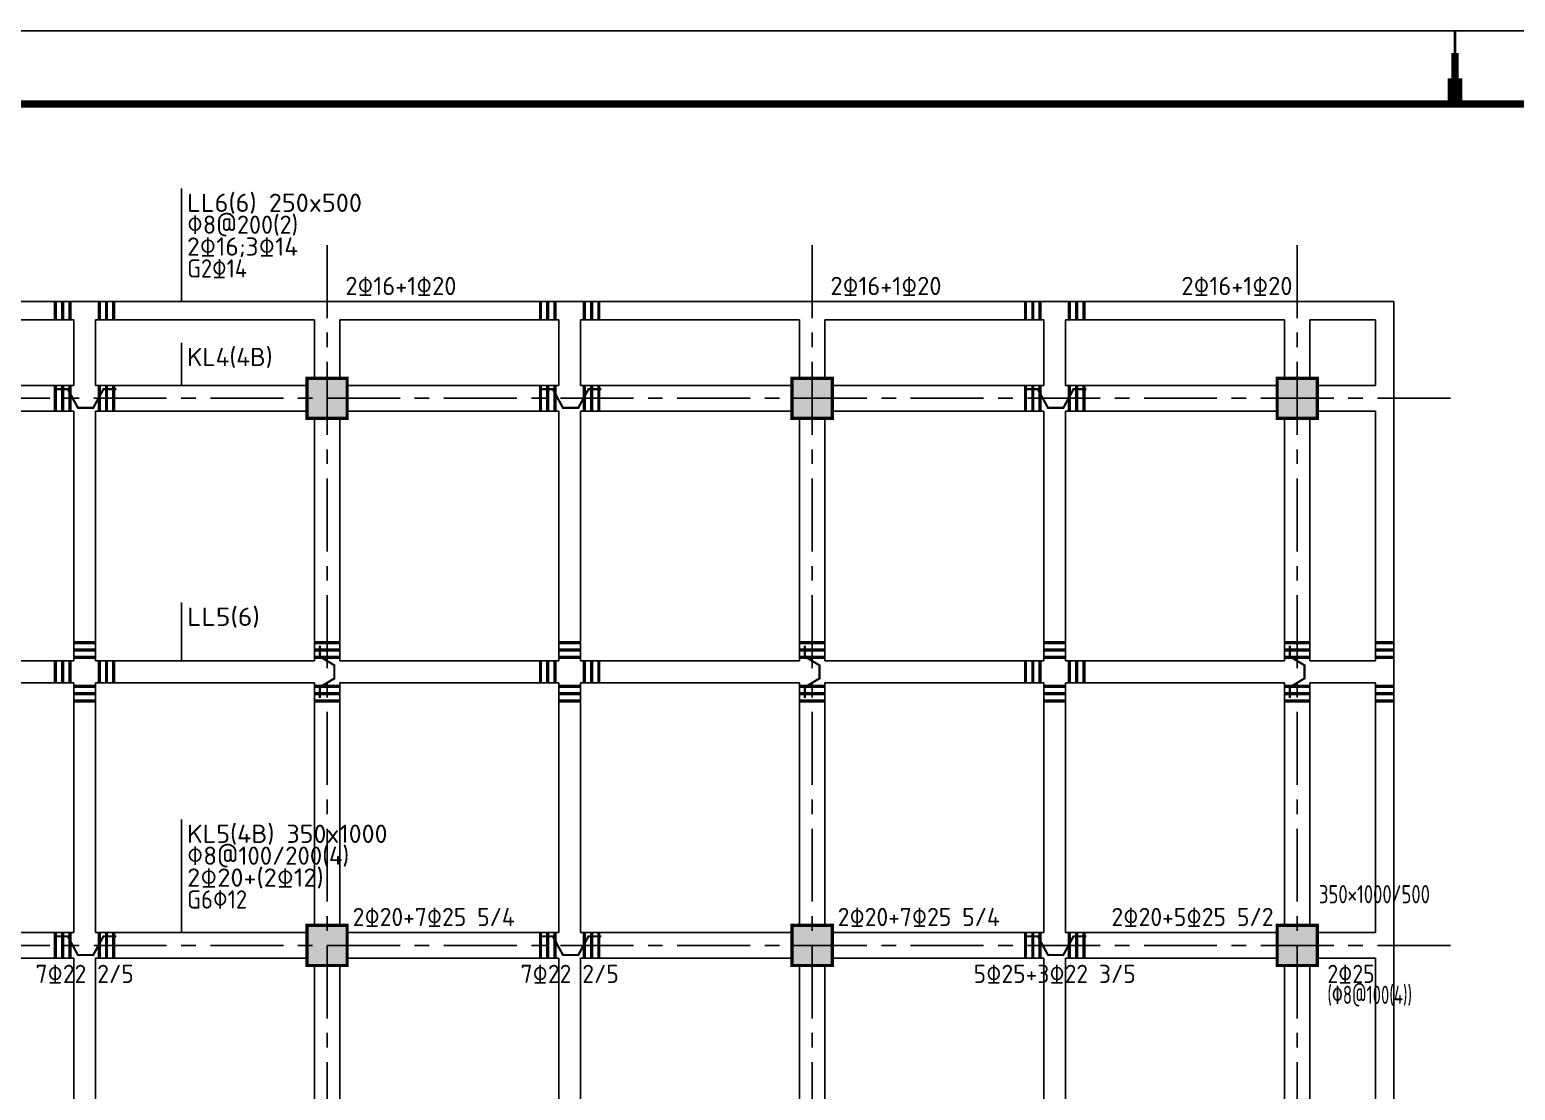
# Model space of a CAD drawing. Extents: x 665703 to 1047784, y -160603 to 92239.
# Drawn here: x 688232 to 708599, y -47081 to -32543 of the extents above; entities that cross this region are included whole.
import ezdxf
from ezdxf.enums import TextEntityAlignment as Align

# ---------------------------------------------------------------- set-up
doc = ezdxf.new("R2010")
doc.units = 0
doc.header["$LTSCALE"] = 800
doc.linetypes.add('CENTER', pattern=[2, 1.25, -0.25, 0.25, -0.25])
for name, color, linetype in [('AXIS', 4, 'CENTER'), ('REIN', 1, 'CONTINUOUS'), ('TK', 7, 'CONTINUOUS'), ('柱', 2, 'CONTINUOUS'), ('梁__实线', 4, 'CONTINUOUS'), ('水平标注', 2, 'CONTINUOUS'), ('水平钢筋', 7, 'CONTINUOUS'), ('附加箍筋', 1, 'CONTINUOUS')]:
    doc.layers.add(name, color=color, linetype=linetype)
doc.styles.get("Standard").update_dxf_attribs({"font": 'tssdeng.shx', "width": 0.7, "bigfont": 'tssdchn.shx'})

# ---------------------------------------------------------------- blocks, each defined once
blk = doc.blocks.new('MI')
at = {"layer": 'TK'}
for points, const_width in [([(42050, 59400), (42050, 58400)], 35), ([(42050, 58400), (42050, 59100)], 100), ([(42050, 58400), (42050, 58750)], 200)]:
    blk.add_lwpolyline(points, dxfattribs=dict(at, const_width=const_width))

msp = doc.modelspace()

# ---------------------------------------------------------------- linework, layer by layer
at = {"layer": 'AXIS'}
for p, q in [((692309.6, -35494.9), (692309.6, -59785)), ((698959.6, -35494.9), (698959.6, -59785)), ((705609.6, -35494.9), (705609.6, -59785)), ((707709.6, -37594.9), (673309.6, -37594.9)), ((707709.6, -45094.9), (673309.6, -45094.9))]:
    msp.add_line(p, q, dxfattribs=at)
at = {"layer": 'REIN', "const_width": 30}
for points in [[(689417.8, -37469.9), (689242.8, -37469.9), (689102.8, -37726.1), (688892.8, -37726.1), (688752.8, -37469.9), (688577.8, -37469.9)], [(696067.8, -37469.9), (695892.8, -37469.9), (695752.8, -37726.1), (695542.8, -37726.1), (695402.8, -37469.9), (695227.8, -37469.9)], [(702717.8, -37469.9), (702542.8, -37469.9), (702402.8, -37726.1), (702192.8, -37726.1), (702052.8, -37469.9), (701877.8, -37469.9)], [(692209.3, -41704.9), (692209.3, -41554.9), (692409.3, -41434.9), (692409.3, -41254.9), (692209.3, -41134.9), (692209.3, -40984.9)], [(698859.3, -41704.9), (698859.3, -41554.9), (699059.3, -41434.9), (699059.3, -41254.9), (698859.3, -41134.9), (698859.3, -40984.9)], [(705509.3, -41704.9), (705509.3, -41554.9), (705709.3, -41434.9), (705709.3, -41254.9), (705509.3, -41134.9), (705509.3, -40984.9)], [(689417.8, -44969.9), (689242.8, -44969.9), (689102.8, -45226.1), (688892.8, -45226.1), (688752.8, -44969.9), (688577.8, -44969.9)], [(696067.8, -44969.9), (695892.8, -44969.9), (695752.8, -45226.1), (695542.8, -45226.1), (695402.8, -44969.9), (695227.8, -44969.9)], [(702717.8, -44969.9), (702542.8, -44969.9), (702402.8, -45226.1), (702192.8, -45226.1), (702052.8, -44969.9), (701877.8, -44969.9)]]:
    msp.add_lwpolyline(points, dxfattribs=at)
at = {"layer": 'TK', "color": 2}
msp.add_lwpolyline([(749822.6, -32560.1), (665722.6, -32560.1), (665722.6, -91960.1), (749822.6, -91960.1)], close=True, dxfattribs=at)
at = {"layer": 'TK', "color": 2, "const_width": 100}
msp.add_lwpolyline([(668222.6, -33560.1), (748822.6, -33560.1), (748822.6, -90960.1), (668222.6, -90960.1)], close=True, dxfattribs=at)
at = {"layer": '柱', "const_width": 45}
for points in [[(692034.6, -37319.9), (692034.6, -37869.9), (692584.6, -37869.9), (692584.6, -37319.9), (692034.6, -37319.9)], [(698684.6, -37319.9), (698684.6, -37869.9), (699234.6, -37869.9), (699234.6, -37319.9), (698684.6, -37319.9)], [(705334.6, -37319.9), (705334.6, -37869.9), (705884.6, -37869.9), (705884.6, -37319.9), (705334.6, -37319.9)], [(692034.6, -44819.9), (692034.6, -45369.9), (692584.6, -45369.9), (692584.6, -44819.9), (692034.6, -44819.9)], [(698684.6, -44819.9), (698684.6, -45369.9), (699234.6, -45369.9), (699234.6, -44819.9), (698684.6, -44819.9)], [(705334.6, -44819.9), (705334.6, -45369.9), (705884.6, -45369.9), (705884.6, -44819.9), (705334.6, -44819.9)]]:
    msp.add_lwpolyline(points, dxfattribs=at)
at = {"layer": '柱'}
for points in [[(692034.6, -37319.9), (692584.6, -37319.9), (692034.6, -37869.9), (692584.6, -37869.9)], [(698684.6, -37319.9), (699234.6, -37319.9), (698684.6, -37869.9), (699234.6, -37869.9)], [(705334.6, -37319.9), (705884.6, -37319.9), (705334.6, -37869.9), (705884.6, -37869.9)], [(692034.6, -44819.9), (692584.6, -44819.9), (692034.6, -45369.9), (692584.6, -45369.9)], [(698684.6, -44819.9), (699234.6, -44819.9), (698684.6, -45369.9), (699234.6, -45369.9)], [(705334.6, -44819.9), (705884.6, -44819.9), (705334.6, -45369.9), (705884.6, -45369.9)]]:
    msp.add_solid(points, dxfattribs=at)
at = {"layer": '梁__实线'}
for p, q in [((685659.6, -36269.9), (688984.6, -36269.9)), ((688984.6, -36269.9), (692309.6, -36269.9)), ((692309.6, -36269.9), (695634.6, -36269.9)), ((695634.6, -36269.9), (698959.6, -36269.9)), ((698959.6, -36269.9), (702284.6, -36269.9)), ((702284.6, -36269.9), (705609.6, -36269.9)), ((705609.6, -36269.9), (706934.6, -36269.9)), ((706934.6, -37594.9), (706934.6, -36269.9)), ((685834.6, -36519.9), (688834.6, -36519.9)), ((688834.6, -37419.9), (688834.6, -36519.9)), ((689134.6, -37419.9), (689134.6, -36519.9)), ((689134.6, -36519.9), (692134.6, -36519.9)), ((692134.6, -37319.9), (692134.6, -36519.9)), ((692484.6, -37319.9), (692484.6, -36519.9)), ((692484.6, -36519.9), (695484.6, -36519.9)), ((695484.6, -37419.9), (695484.6, -36519.9)), ((695784.6, -37419.9), (695784.6, -36519.9)), ((695784.6, -36519.9), (698784.6, -36519.9)), ((698784.6, -37319.9), (698784.6, -36519.9)), ((699134.6, -37319.9), (699134.6, -36519.9)), ((699134.6, -36519.9), (702134.6, -36519.9)), ((702134.6, -37419.9), (702134.6, -36519.9)), ((702434.6, -37419.9), (702434.6, -36519.9)), ((702434.6, -36519.9), (705434.6, -36519.9)), ((705434.6, -37319.9), (705434.6, -36519.9)), ((705784.6, -37319.9), (705784.6, -36519.9)), ((705784.6, -36519.9), (706684.6, -36519.9)), ((706684.6, -37419.9), (706684.6, -36519.9)), ((685934.6, -37419.9), (688834.6, -37419.9)), ((689134.6, -37419.9), (692034.6, -37419.9)), ((692584.6, -37419.9), (695484.6, -37419.9)), ((695784.6, -37419.9), (698684.6, -37419.9)), ((699234.6, -37419.9), (702134.6, -37419.9)), ((702434.6, -37419.9), (705334.6, -37419.9)), ((705884.6, -37419.9), (706684.6, -37419.9)), ((706934.6, -41344.9), (706934.6, -37594.9)), ((685934.6, -37769.9), (688834.6, -37769.9)), ((688834.6, -41194.9), (688834.6, -37769.9)), ((689134.6, -41194.9), (689134.6, -37769.9)), ((689134.6, -37769.9), (692034.6, -37769.9)), ((692134.6, -41194.9), (692134.6, -37869.9)), ((692484.6, -41194.9), (692484.6, -37869.9)), ((692584.6, -37769.9), (695484.6, -37769.9)), ((695484.6, -41194.9), (695484.6, -37769.9)), ((695784.6, -41194.9), (695784.6, -37769.9)), ((695784.6, -37769.9), (698684.6, -37769.9)), ((698784.6, -41194.9), (698784.6, -37869.9)), ((699134.6, -41194.9), (699134.6, -37869.9)), ((699234.6, -37769.9), (702134.6, -37769.9)), ((702134.6, -41194.9), (702134.6, -37769.9)), ((702434.6, -41194.9), (702434.6, -37769.9)), ((702434.6, -37769.9), (705334.6, -37769.9)), ((705434.6, -41194.9), (705434.6, -37869.9)), ((705784.6, -41194.9), (705784.6, -37869.9)), ((705884.6, -37769.9), (706684.6, -37769.9)), ((706684.6, -41194.9), (706684.6, -37769.9)), ((685834.6, -41194.9), (688834.6, -41194.9)), ((689134.6, -41194.9), (692134.6, -41194.9)), ((692484.6, -41194.9), (695484.6, -41194.9)), ((695784.6, -41194.9), (698784.6, -41194.9)), ((699134.6, -41194.9), (702134.6, -41194.9)), ((702434.6, -41194.9), (705434.6, -41194.9)), ((705784.6, -41194.9), (706684.6, -41194.9)), ((706934.6, -45094.9), (706934.6, -41344.9)), ((685834.6, -41494.9), (688834.6, -41494.9)), ((688834.6, -44919.9), (688834.6, -41494.9)), ((689134.6, -44919.9), (689134.6, -41494.9)), ((689134.6, -41494.9), (692134.6, -41494.9)), ((692134.6, -44819.9), (692134.6, -41494.9)), ((692484.6, -44819.9), (692484.6, -41494.9)), ((692484.6, -41494.9), (695484.6, -41494.9)), ((695484.6, -44919.9), (695484.6, -41494.9)), ((695784.6, -44919.9), (695784.6, -41494.9)), ((695784.6, -41494.9), (698784.6, -41494.9)), ((698784.6, -44819.9), (698784.6, -41494.9)), ((699134.6, -44819.9), (699134.6, -41494.9)), ((699134.6, -41494.9), (702134.6, -41494.9)), ((702134.6, -44919.9), (702134.6, -41494.9)), ((702434.6, -44919.9), (702434.6, -41494.9)), ((702434.6, -41494.9), (705434.6, -41494.9)), ((705434.6, -44819.9), (705434.6, -41494.9)), ((705784.6, -44819.9), (705784.6, -41494.9)), ((705784.6, -41494.9), (706684.6, -41494.9)), ((706684.6, -44919.9), (706684.6, -41494.9)), ((685934.6, -44919.9), (688834.6, -44919.9)), ((689134.6, -44919.9), (692034.6, -44919.9)), ((692584.6, -44919.9), (695484.6, -44919.9)), ((695784.6, -44919.9), (698684.6, -44919.9)), ((699234.6, -44919.9), (702134.6, -44919.9)), ((702434.6, -44919.9), (705334.6, -44919.9)), ((705884.6, -44919.9), (706684.6, -44919.9)), ((706934.6, -48844.9), (706934.6, -45094.9)), ((685934.6, -45269.9), (688834.6, -45269.9)), ((688834.6, -48694.9), (688834.6, -45269.9)), ((689134.6, -48694.9), (689134.6, -45269.9)), ((689134.6, -45269.9), (692034.6, -45269.9)), ((692134.6, -48694.9), (692134.6, -45369.9)), ((692484.6, -48694.9), (692484.6, -45369.9)), ((692584.6, -45269.9), (695484.6, -45269.9)), ((695484.6, -48694.9), (695484.6, -45269.9)), ((695784.6, -48694.9), (695784.6, -45269.9)), ((695784.6, -45269.9), (698684.6, -45269.9)), ((698784.6, -48694.9), (698784.6, -45369.9)), ((699134.6, -48694.9), (699134.6, -45369.9)), ((699234.6, -45269.9), (702134.6, -45269.9)), ((702134.6, -48694.9), (702134.6, -45269.9)), ((702434.6, -48694.9), (702434.6, -45269.9)), ((702434.6, -45269.9), (705334.6, -45269.9)), ((705434.6, -48694.9), (705434.6, -45369.9)), ((705784.6, -48694.9), (705784.6, -45369.9)), ((705884.6, -45269.9), (706684.6, -45269.9)), ((706684.6, -48694.9), (706684.6, -45269.9))]:
    msp.add_line(p, q, dxfattribs=at)
at = {"layer": '水平标注'}
for p, q in [((690314.6, -36269.9), (690314.6, -34719.9)), ((690314.6, -37419.9), (690314.6, -36834.3)), ((690314.6, -41194.9), (690314.6, -40394.9)), ((690314.6, -44919.9), (690314.6, -43369.9))]:
    msp.add_line(p, q, dxfattribs=at)
at = {"layer": '附加箍筋', "const_width": 45}
for points in [[(688584.6, -36519.9), (688584.6, -36269.9)], [(688684.6, -36519.9), (688684.6, -36269.9)], [(688784.6, -36519.9), (688784.6, -36269.9)], [(689184.6, -36519.9), (689184.6, -36269.9)], [(689284.6, -36519.9), (689284.6, -36269.9)], [(689384.6, -36519.9), (689384.6, -36269.9)], [(695234.6, -36519.9), (695234.6, -36269.9)], [(695334.6, -36519.9), (695334.6, -36269.9)], [(695434.6, -36519.9), (695434.6, -36269.9)], [(695834.6, -36519.9), (695834.6, -36269.9)], [(695934.6, -36519.9), (695934.6, -36269.9)], [(696034.6, -36519.9), (696034.6, -36269.9)], [(701884.6, -36519.9), (701884.6, -36269.9)], [(701984.6, -36519.9), (701984.6, -36269.9)], [(702084.6, -36519.9), (702084.6, -36269.9)], [(702484.6, -36519.9), (702484.6, -36269.9)], [(702584.6, -36519.9), (702584.6, -36269.9)], [(702684.6, -36519.9), (702684.6, -36269.9)], [(688584.6, -37769.9), (688584.6, -37419.9)], [(688684.6, -37769.9), (688684.6, -37419.9)], [(688784.6, -37769.9), (688784.6, -37419.9)], [(689184.6, -37769.9), (689184.6, -37419.9)], [(689284.6, -37769.9), (689284.6, -37419.9)], [(689384.6, -37769.9), (689384.6, -37419.9)], [(695234.6, -37769.9), (695234.6, -37419.9)], [(695334.6, -37769.9), (695334.6, -37419.9)], [(695434.6, -37769.9), (695434.6, -37419.9)], [(695834.6, -37769.9), (695834.6, -37419.9)], [(695934.6, -37769.9), (695934.6, -37419.9)], [(696034.6, -37769.9), (696034.6, -37419.9)], [(701884.6, -37769.9), (701884.6, -37419.9)], [(701984.6, -37769.9), (701984.6, -37419.9)], [(702084.6, -37769.9), (702084.6, -37419.9)], [(702484.6, -37769.9), (702484.6, -37419.9)], [(702584.6, -37769.9), (702584.6, -37419.9)], [(702684.6, -37769.9), (702684.6, -37419.9)], [(689134.6, -40944.9), (688834.6, -40944.9)], [(692484.6, -40944.9), (692134.6, -40944.9)], [(695784.6, -40944.9), (695484.6, -40944.9)], [(699134.6, -40944.9), (698784.6, -40944.9)], [(702434.6, -40944.9), (702134.6, -40944.9)], [(705784.6, -40944.9), (705434.6, -40944.9)], [(706934.6, -40944.9), (706684.6, -40944.9)], [(689134.6, -41044.9), (688834.6, -41044.9)], [(689134.6, -41144.9), (688834.6, -41144.9)], [(692484.6, -41044.9), (692134.6, -41044.9)], [(692484.6, -41144.9), (692134.6, -41144.9)], [(695784.6, -41044.9), (695484.6, -41044.9)], [(695784.6, -41144.9), (695484.6, -41144.9)], [(699134.6, -41044.9), (698784.6, -41044.9)], [(699134.6, -41144.9), (698784.6, -41144.9)], [(702434.6, -41044.9), (702134.6, -41044.9)], [(702434.6, -41144.9), (702134.6, -41144.9)], [(705784.6, -41044.9), (705434.6, -41044.9)], [(705784.6, -41144.9), (705434.6, -41144.9)], [(706934.6, -41044.9), (706684.6, -41044.9)], [(706934.6, -41144.9), (706684.6, -41144.9)], [(688584.6, -41494.9), (688584.6, -41194.9)], [(688684.6, -41494.9), (688684.6, -41194.9)], [(688784.6, -41494.9), (688784.6, -41194.9)], [(689184.6, -41494.9), (689184.6, -41194.9)], [(689284.6, -41494.9), (689284.6, -41194.9)], [(689384.6, -41494.9), (689384.6, -41194.9)], [(695234.6, -41494.9), (695234.6, -41194.9)], [(695334.6, -41494.9), (695334.6, -41194.9)], [(695434.6, -41494.9), (695434.6, -41194.9)], [(695834.6, -41494.9), (695834.6, -41194.9)], [(695934.6, -41494.9), (695934.6, -41194.9)], [(696034.6, -41494.9), (696034.6, -41194.9)], [(701884.6, -41494.9), (701884.6, -41194.9)], [(701984.6, -41494.9), (701984.6, -41194.9)], [(702084.6, -41494.9), (702084.6, -41194.9)], [(702484.6, -41494.9), (702484.6, -41194.9)], [(702584.6, -41494.9), (702584.6, -41194.9)], [(702684.6, -41494.9), (702684.6, -41194.9)], [(689134.6, -41544.9), (688834.6, -41544.9)], [(692484.6, -41544.9), (692134.6, -41544.9)], [(695784.6, -41544.9), (695484.6, -41544.9)], [(699134.6, -41544.9), (698784.6, -41544.9)], [(702434.6, -41544.9), (702134.6, -41544.9)], [(705784.6, -41544.9), (705434.6, -41544.9)], [(706934.6, -41544.9), (706684.6, -41544.9)], [(689134.6, -41644.9), (688834.6, -41644.9)], [(689134.6, -41744.9), (688834.6, -41744.9)], [(692484.6, -41644.9), (692134.6, -41644.9)], [(692484.6, -41744.9), (692134.6, -41744.9)], [(695784.6, -41644.9), (695484.6, -41644.9)], [(695784.6, -41744.9), (695484.6, -41744.9)], [(699134.6, -41644.9), (698784.6, -41644.9)], [(699134.6, -41744.9), (698784.6, -41744.9)], [(702434.6, -41644.9), (702134.6, -41644.9)], [(702434.6, -41744.9), (702134.6, -41744.9)], [(705784.6, -41644.9), (705434.6, -41644.9)], [(705784.6, -41744.9), (705434.6, -41744.9)], [(706934.6, -41644.9), (706684.6, -41644.9)], [(706934.6, -41744.9), (706684.6, -41744.9)], [(688584.6, -45269.9), (688584.6, -44919.9)], [(688684.6, -45269.9), (688684.6, -44919.9)], [(688784.6, -45269.9), (688784.6, -44919.9)], [(689184.6, -45269.9), (689184.6, -44919.9)], [(689284.6, -45269.9), (689284.6, -44919.9)], [(689384.6, -45269.9), (689384.6, -44919.9)], [(695234.6, -45269.9), (695234.6, -44919.9)], [(695334.6, -45269.9), (695334.6, -44919.9)], [(695434.6, -45269.9), (695434.6, -44919.9)], [(695834.6, -45269.9), (695834.6, -44919.9)], [(695934.6, -45269.9), (695934.6, -44919.9)], [(696034.6, -45269.9), (696034.6, -44919.9)], [(701884.6, -45269.9), (701884.6, -44919.9)], [(701984.6, -45269.9), (701984.6, -44919.9)], [(702084.6, -45269.9), (702084.6, -44919.9)], [(702484.6, -45269.9), (702484.6, -44919.9)], [(702584.6, -45269.9), (702584.6, -44919.9)], [(702684.6, -45269.9), (702684.6, -44919.9)]]:
    msp.add_lwpolyline(points, dxfattribs=at)

# ---------------------------------------------------------------- block references
at = {"layer": 'TK', "color": 2}
msp.add_blockref('MI', (665722.6, -91960.1), dxfattribs=at)

# ---------------------------------------------------------------- texts
at = {"layer": '水平标注'}
for s, width, p, p2 in [('LL6(6) 250x500', 1.013156, (690389.9, -35039.9), (692787.4, -35039.9)), ('%%1308@200(2)', 0.959637, (690389.9, -35339.9), (691912.4, -35339.9)), ('2%%13116;3%%13114', 0.983479, (690389.9, -35639.9), (691912.4, -35639.9)), ('G2%%13114', 0.929783, (690389.9, -35939.9), (691212.4, -35939.9)), ('KL4(4B)', 1.016167, (690389.9, -37154.3), (691562.4, -37154.3)), ('LL5(6)', 1.092001, (690389.9, -40714.9), (691387.4, -40714.9)), ('KL5(4B) 350x1000', 0.995255, (690389.9, -43689.9), (693137.4, -43689.9)), ('%%1308@100/200(4)', 0.951194, (690389.9, -43989.9), (692612.4, -43989.9)), ('2%%13120+(2%%13112)', 0.959311, (690389.9, -44289.9), (692262.4, -44289.9)), ('G6%%13012', 0.940001, (690389.9, -44589.9), (691212.4, -44589.9))]:
    msp.add_text(s, height=250, dxfattribs=dict(at, width=width)).set_placement(p, p2, align=Align.FIT)
at = {"layer": '水平钢筋'}
for s, width, p, p2 in [('2%%13116+1%%13120', 0.920581, (692559.9, -36179.9), (694082.4, -36179.9)), ('2%%13116+1%%13120', 0.92058, (699209.9, -36179.9), (700732.4, -36179.9)), ('2%%13116+1%%13120', 0.92058, (704021.8, -36179.9), (705544.3, -36179.9)), ('350×1000/500', 0.665294, (705907.4, -44518.1), (707429.9, -44518.1)), ('2%%13120+7%%13125 5/4', 0.902529, (692659.9, -44829.9), (694882.4, -44829.9)), ('2%%13120+7%%13125 5/4', 0.902529, (699309.9, -44829.9), (701532.4, -44829.9)), ('2%%13120+5%%13125 5/2', 0.906068, (703062.6, -44829.9), (705285.1, -44829.9)), ('7%%13122 2/5', 0.939891, (688310.9, -45609.9), (689658.4, -45609.9)), ('7%%13122 2/5', 0.939892, (694960.9, -45609.9), (696308.4, -45609.9)), ('5%%13125+3%%13122 3/5', 0.906067, (701173.4, -45609.9), (703395.9, -45609.9)), ('2%%13125', 0.910001, (706023.4, -45609.9), (706670.9, -45609.9))]:
    msp.add_text(s, height=250, dxfattribs=dict(at, width=width)).set_placement(p, p2, align=Align.FIT)
at = {"layer": '水平钢筋', "color": 1, "width": 0.7}
msp.add_text('(%%1308@100(4))', height=250, dxfattribs=at).set_placement((706023.4, -45897.1))

doc.saveas('drawing.dxf')
